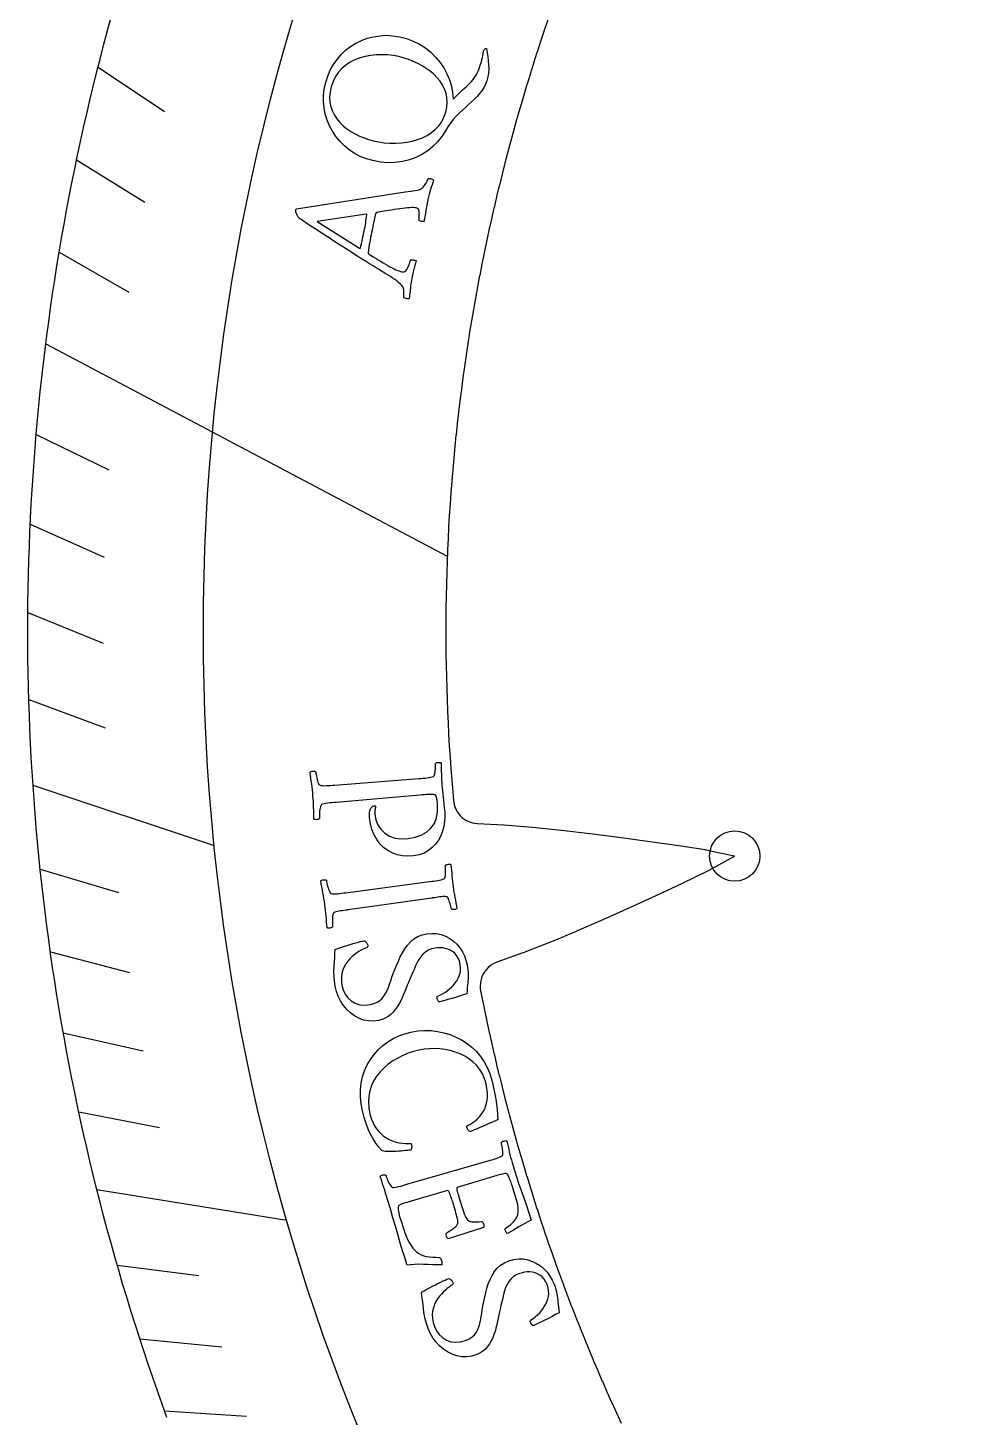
# Model space of a CAD drawing. Header units: millimetres. Extents: x -31.9 to 31.9, y -31.9 to 31.9.
# Drawn here: x -22.78 to -13.54, y 1.31 to 15.1 of the extents above; entities that cross this region are included whole.
import ezdxf

# ---------------------------------------------------------------- set-up
doc = ezdxf.new("R2010")
doc.units = ezdxf.units.MM
for name, color, linetype in [('CUT_INNER', 6, 'Continuous'), ('ENGRAVE', 7, 'Continuous'), ('ENGRAVE_FINE', 8, 'Continuous'), ('TEXT', 5, 'Continuous')]:
    doc.layers.add(name, color=color, linetype=linetype)

msp = doc.modelspace()

# ---------------------------------------------------------------- linework, layer by layer
at = {"layer": 'CUT_INNER'}
for points in [[(-21.4047, 1.3076), (-21.4522, 1.4391), (-21.4989, 1.5709), (-21.5448, 1.7029), (-21.5899, 1.8353), (-21.6342, 1.9679), (-21.6776, 2.1007), (-21.7202, 2.2339), (-21.7621, 2.3673), (-21.8031, 2.5009), (-21.8432, 2.6349), (-21.8826, 2.769), (-21.9211, 2.9034), (-21.9588, 3.038), (-21.9957, 3.1729), (-22.0318, 3.3079), (-22.067, 3.4432), (-22.1014, 3.5787), (-22.1349, 3.7145), (-22.1676, 3.8504), (-22.1995, 3.9865), (-22.2306, 4.1228), (-22.2608, 4.2593), (-22.2902, 4.396), (-22.3187, 4.5328), (-22.3464, 4.6699), (-22.3733, 4.8071), (-22.3993, 4.9444), (-22.4245, 5.082), (-22.4488, 5.2196), (-22.4723, 5.3574), (-22.4949, 5.4954), (-22.5167, 5.6335), (-22.5377, 5.7717), (-22.5577, 5.9101), (-22.577, 6.0485), (-22.5954, 6.1871), (-22.6129, 6.3258), (-22.6296, 6.4646), (-22.6455, 6.6035), (-22.6604, 6.7425), (-22.6746, 6.8816), (-22.6879, 7.0208), (-22.7003, 7.16), (-22.7119, 7.2994), (-22.7226, 7.4387), (-22.7324, 7.5782), (-22.7414, 7.7177), (-22.7496, 7.8573), (-22.7569, 7.9969), (-22.7633, 8.1365), (-22.7689, 8.2762), (-22.7736, 8.416), (-22.7775, 8.5557), (-22.7805, 8.6955), (-22.7826, 8.8353), (-22.7839, 8.9751), (-22.7844, 9.1149), (-22.7839, 9.2547), (-22.7827, 9.3945), (-22.7805, 9.5343), (-22.7775, 9.674), (-22.7737, 9.8138), (-22.769, 9.9535), (-22.7634, 10.0932), (-22.757, 10.2328), (-22.7497, 10.3725), (-22.7415, 10.512), (-22.7325, 10.6515), (-22.7227, 10.791), (-22.712, 10.9304), (-22.7004, 11.0697), (-22.688, 11.209), (-22.6747, 11.3481), (-22.6606, 11.4872), (-22.6456, 11.6262), (-22.6298, 11.7651), (-22.6131, 11.9039), (-22.5956, 12.0426), (-22.5772, 12.1812), (-22.558, 12.3197), (-22.5379, 12.458), (-22.5169, 12.5963), (-22.4952, 12.7344), (-22.4725, 12.8723), (-22.4491, 13.0101), (-22.4247, 13.1478), (-22.3996, 13.2853), (-22.3736, 13.4227), (-22.3467, 13.5599), (-22.319, 13.6969), (-22.2905, 13.8338), (-22.2611, 13.9705), (-22.2309, 14.107), (-22.1999, 14.2433), (-22.168, 14.3794), (-22.1353, 14.5153), (-22.1017, 14.651), (-22.0674, 14.7866), (-22.0321, 14.9218), (-21.9961, 15.0569), (-21.9592, 15.1918)], [(-17.6239, 15.1778), (-17.6603, 15.071), (-17.6607, 15.0696), (-17.6965, 14.9626), (-17.6969, 14.9611), (-17.732, 14.8539), (-17.7325, 14.8524), (-17.7669, 14.745), (-17.7673, 14.7435), (-17.8011, 14.6358), (-17.8015, 14.6344), (-17.8346, 14.5265), (-17.8351, 14.525), (-17.8675, 14.417), (-17.8679, 14.4155), (-17.8997, 14.3072), (-17.9001, 14.3058), (-17.9312, 14.1973), (-17.9316, 14.1958), (-17.962, 14.0872), (-17.9625, 14.0857), (-17.9922, 13.9769), (-17.9926, 13.9754), (-18.0217, 13.8664), (-18.0221, 13.8649), (-18.0505, 13.7557), (-18.0509, 13.7542), (-18.0786, 13.6449), (-18.079, 13.6434), (-18.1061, 13.5339), (-18.1065, 13.5324), (-18.1329, 13.4227), (-18.1332, 13.4212), (-18.159, 13.3113), (-18.1593, 13.3099), (-18.1844, 13.1998), (-18.1847, 13.1984), (-18.2091, 13.0882), (-18.2094, 13.0867), (-18.2331, 12.9764), (-18.2334, 12.9749), (-18.2564, 12.8644), (-18.2568, 12.8629), (-18.2791, 12.7524), (-18.2794, 12.7508), (-18.3011, 12.6401), (-18.3014, 12.6386), (-18.3224, 12.5278), (-18.3226, 12.5263), (-18.343, 12.4153), (-18.3432, 12.4138), (-18.3629, 12.3027), (-18.3631, 12.3012), (-18.3821, 12.1899), (-18.3823, 12.1884), (-18.4006, 12.0771), (-18.4008, 12.0756), (-18.4184, 11.9641), (-18.4186, 11.9626), (-18.4355, 11.8511), (-18.4358, 11.8495), (-18.452, 11.7379), (-18.4522, 11.7364), (-18.4677, 11.6246), (-18.4679, 11.6231), (-18.4828, 11.5113), (-18.483, 11.5097), (-18.4971, 11.3978), (-18.4973, 11.3963), (-18.5108, 11.2843), (-18.5109, 11.2827), (-18.5237, 11.1706), (-18.5239, 11.1691), (-18.536, 11.0569), (-18.5361, 11.0554), (-18.5476, 10.9432), (-18.5477, 10.9416), (-18.5584, 10.8293), (-18.5586, 10.8278), (-18.5686, 10.7154), (-18.5687, 10.7139), (-18.578, 10.6015), (-18.5782, 10.5999), (-18.5868, 10.4874), (-18.5869, 10.4859), (-18.5949, 10.3734), (-18.595, 10.3718), (-18.6022, 10.2593), (-18.6023, 10.2577), (-18.6089, 10.1451), (-18.609, 10.1436), (-18.6149, 10.0309), (-18.615, 10.0294), (-18.6201, 9.9167), (-18.6202, 9.9151), (-18.6247, 9.8024), (-18.6248, 9.8009), (-18.6286, 9.6881), (-18.6286, 9.6866), (-18.6317, 9.5738), (-18.6318, 9.5722), (-18.6342, 9.4594), (-18.6342, 9.4579), (-18.636, 9.3451), (-18.636, 9.3436), (-18.637, 9.2308), (-18.637, 9.2292), (-18.6374, 9.1164), (-18.6374, 9.1149), (-18.637, 9.002), (-18.637, 9.0005), (-18.636, 8.8877), (-18.636, 8.8862), (-18.6342, 8.7733), (-18.6342, 8.7718), (-18.6318, 8.659), (-18.6317, 8.6575), (-18.6286, 8.5447), (-18.6286, 8.5432), (-18.6248, 8.4304), (-18.6247, 8.4289), (-18.6202, 8.3161), (-18.6201, 8.3146), (-18.615, 8.2019), (-18.6149, 8.2004), (-18.609, 8.0877), (-18.6089, 8.0862), (-18.6023, 7.9735), (-18.6022, 7.972), (-18.595, 7.8594), (-18.5949, 7.8579), (-18.5869, 7.7453), (-18.5868, 7.7438), (-18.5782, 7.6313), (-18.578, 7.6298), (-18.5687, 7.5174), (-18.5686, 7.5158), (-18.5608, 7.4285), (-18.5576, 7.4049), (-18.5521, 7.3818), (-18.5444, 7.3592), (-18.5347, 7.3375), (-18.5229, 7.3168), (-18.5092, 7.2974), (-18.4937, 7.2793), (-18.4766, 7.2628), (-18.458, 7.2479), (-18.438, 7.235), (-18.4169, 7.2239), (-18.3949, 7.215), (-18.3721, 7.2081), (-18.3487, 7.2035), (-18.325, 7.2011), (-18.0617, 7.1871), (-18.0585, 7.1869), (-17.7777, 7.1648), (-17.7751, 7.1646), (-17.4928, 7.1365), (-17.4908, 7.1363), (-17.2072, 7.1036), (-17.2057, 7.1034), (-16.9217, 7.0671), (-16.6353, 7.0281), (-16.3485, 6.9868), (-16.3472, 6.9866), (-16.0647, 6.9427), (-16.057, 6.9412), (-15.777, 6.8795), (-15.7717, 6.8781), (-15.7764, 6.8751), (-16.0263, 6.7348), (-16.0333, 6.7311), (-16.2909, 6.6071), (-16.2921, 6.6065), (-16.5529, 6.4846), (-16.8153, 6.3642), (-17.0786, 6.2461), (-17.0799, 6.2455), (-17.3418, 6.1319), (-17.3436, 6.1311), (-17.6057, 6.0223), (-17.608, 6.0213), (-17.8704, 5.9187), (-17.8734, 5.9175), (-18.1311, 5.8242), (-18.1544, 5.8144), (-18.1766, 5.8023), (-18.1975, 5.788), (-18.2168, 5.7717), (-18.2343, 5.7535), (-18.25, 5.7336), (-18.2635, 5.7122), (-18.2748, 5.6896), (-18.2838, 5.666), (-18.2904, 5.6416), (-18.2944, 5.6166), (-18.2959, 5.5914), (-18.2949, 5.5661), (-18.2913, 5.5411), (-18.2794, 5.4804), (-18.2791, 5.4789), (-18.2568, 5.3683), (-18.2564, 5.3668), (-18.2334, 5.2564), (-18.2331, 5.2549), (-18.2094, 5.1446), (-18.2091, 5.1431), (-18.1847, 5.0329), (-18.1844, 5.0314), (-18.1593, 4.9214), (-18.159, 4.9199), (-18.1332, 4.8101), (-18.1329, 4.8086), (-18.1065, 4.6989), (-18.1061, 4.6974), (-18.079, 4.5879), (-18.0786, 4.5864), (-18.0509, 4.477), (-18.0505, 4.4755), (-18.0221, 4.3663), (-18.0217, 4.3649), (-17.9926, 4.2559), (-17.9922, 4.2544), (-17.9625, 4.1455), (-17.962, 4.1441), (-17.9316, 4.0354), (-17.9312, 4.0339), (-17.9001, 3.9255), (-17.8997, 3.924), (-17.8679, 3.8158), (-17.8675, 3.8143), (-17.8351, 3.7062), (-17.8346, 3.7048), (-17.8015, 3.5969), (-17.8011, 3.5954), (-17.7673, 3.4878), (-17.7669, 3.4863), (-17.7325, 3.3788), (-17.732, 3.3774), (-17.6969, 3.2702), (-17.6965, 3.2687), (-17.6607, 3.1617), (-17.6603, 3.1602), (-17.6239, 3.0534), (-17.6234, 3.052), (-17.5864, 2.9454), (-17.5858, 2.944), (-17.5482, 2.8376), (-17.5476, 2.8362), (-17.5093, 2.7301), (-17.5088, 2.7286), (-17.4698, 2.6227), (-17.4693, 2.6213), (-17.4296, 2.5157), (-17.4291, 2.5142), (-17.3888, 2.4088), (-17.3883, 2.4074), (-17.3473, 2.3023), (-17.3468, 2.3008), (-17.3052, 2.196), (-17.3046, 2.1945), (-17.2624, 2.0899), (-17.2618, 2.0885), (-17.219, 1.9841), (-17.2184, 1.9827), (-17.1749, 1.8786), (-17.1743, 1.8772), (-17.1302, 1.7734), (-17.1296, 1.7719), (-17.0848, 1.6684), (-17.0842, 1.667), (-17.0388, 1.5637), (-17.0382, 1.5623), (-16.9921, 1.4593), (-16.9915, 1.4579), (-16.9448, 1.3552), (-16.9442, 1.3538), (-16.8969, 1.2513)]]:
    msp.add_lwpolyline(points, dxfattribs=at)
at = {"layer": 'ENGRAVE'}
for points in [[(-22.6059, 11.9615), (-18.6227, 9.8538)], [(-22.7328, 7.583), (-20.9343, 6.9831)], [(-22.0995, 3.5713), (-20.2134, 3.2665)]]:
    msp.add_lwpolyline(points, dxfattribs=at)
for centre, radius in [((0, 9.1156), 21.0426), ((-15.7709, 6.8782), 0.25)]:
    msp.add_circle(centre, radius, dxfattribs=at)
at = {"layer": 'ENGRAVE_FINE'}
for points in [[(-22.0876, 14.7073), (-21.4273, 14.2676)], [(-22.3006, 13.7857), (-21.6239, 13.3673)], [(-22.473, 12.8698), (-21.7806, 12.4733)], [(-22.7011, 11.0622), (-21.9801, 10.7109)], [(-22.7598, 10.1736), (-22.0258, 9.8455)], [(-22.7837, 9.2967), (-22.0376, 8.9923)], [(-22.7741, 8.4328), (-22.0169, 8.1524)], [(-22.661, 6.748), (-21.8841, 6.5167)], [(-22.5604, 5.9288), (-21.7751, 5.7224)], [(-22.4323, 5.1259), (-21.6396, 4.9447)], [(-22.2782, 4.3399), (-21.4791, 4.1842)], [(-21.8975, 2.8205), (-21.0883, 2.7162)], [(-21.6734, 2.0877), (-20.8608, 2.0094)], [(-21.4286, 1.3733), (-20.6134, 1.321)]]:
    msp.add_lwpolyline(points, dxfattribs=at)
at = {"layer": 'TEXT'}
for points in [[(-19.829, 14.5559), (-19.8087, 14.6182), (-19.7832, 14.677), (-19.7523, 14.7323), (-19.7162, 14.784), (-19.6755, 14.8314), (-19.6308, 14.8739), (-19.5823, 14.9116), (-19.5298, 14.9443), (-19.4742, 14.9717), (-19.4162, 14.9932), (-19.3557, 15.009), (-19.2929, 15.0191), (-19.2284, 15.0226), (-19.1629, 15.0191), (-19.0963, 15.0086), (-19.0287, 14.991), (-18.9611, 14.9662), (-18.8982, 14.9353), (-18.84, 14.8981), (-18.7865, 14.8549), (-18.7381, 14.8068), (-18.6953, 14.7552), (-18.6581, 14.7001), (-18.6264, 14.6414), (-18.6007, 14.5804), (-18.5817, 14.5181), (-18.5692, 14.4545), (-18.5632, 14.3896), (-18.5386, 14.4161), (-18.5152, 14.4402), (-18.493, 14.4618), (-18.4719, 14.4809), (-18.452, 14.4986), (-18.433, 14.5158), (-18.4151, 14.5326), (-18.3981, 14.5488), (-18.3821, 14.5655), (-18.3669, 14.5836), (-18.3526, 14.603), (-18.3391, 14.6237), (-18.3264, 14.6468), (-18.3143, 14.6731), (-18.3028, 14.7027), (-18.2919, 14.7356), (-18.2844, 14.7607), (-18.2784, 14.7834), (-18.2737, 14.8037), (-18.2703, 14.8215), (-18.268, 14.8367), (-18.2661, 14.8489), (-18.2648, 14.8581), (-18.2641, 14.8644), (-18.2624, 14.869), (-18.2602, 14.8734), (-18.2575, 14.8779), (-18.2543, 14.8823), (-18.2509, 14.8863), (-18.2475, 14.8894), (-18.2441, 14.8916), (-18.2407, 14.893), (-18.2394, 14.8934), (-18.238, 14.8936), (-18.2363, 14.8935), (-18.2345, 14.893), (-18.2271, 14.851), (-18.221, 14.8099), (-18.2163, 14.7696), (-18.2128, 14.7301), (-18.2119, 14.6909), (-18.2147, 14.6513), (-18.2213, 14.6112), (-18.2316, 14.5707), (-18.2439, 14.5363), (-18.2597, 14.5038), (-18.2789, 14.4731), (-18.3015, 14.4443), (-18.3267, 14.4165), (-18.3534, 14.3889), (-18.3816, 14.3616), (-18.4113, 14.3346), (-18.4418, 14.3072), (-18.4724, 14.2788), (-18.503, 14.2496), (-18.5338, 14.2193), (-18.5636, 14.1873), (-18.5915, 14.1526), (-18.6175, 14.1152), (-18.6416, 14.075), (-18.6772, 14.0187), (-18.7182, 13.9671), (-18.7647, 13.9203), (-18.8169, 13.8781), (-18.8737, 13.8415), (-18.9343, 13.8113), (-18.9987, 13.7876), (-19.0671, 13.7704), (-19.1382, 13.7604), (-19.2109, 13.7585), (-19.2853, 13.7647), (-19.3614, 13.7791), (-19.4252, 13.7976), (-19.4853, 13.8217), (-19.5418, 13.8514), (-19.5946, 13.8868), (-19.6433, 13.9269), (-19.6874, 13.9708), (-19.7268, 14.0186), (-19.7616, 14.0702), (-19.7911, 14.125), (-19.8149, 14.1821), (-19.8329, 14.2416), (-19.845, 14.3034), (-19.851, 14.3665), (-19.8503, 14.4296), (-19.843, 14.4928), (-19.829, 14.5559)], [(-19.7743, 14.5113), (-19.7856, 14.4584), (-19.7899, 14.4079), (-19.7872, 14.3598), (-19.7776, 14.3142), (-19.7622, 14.2711), (-19.7421, 14.2307), (-19.7174, 14.193), (-19.688, 14.158), (-19.6548, 14.1257), (-19.6186, 14.0961), (-19.5794, 14.0692), (-19.5373, 14.045), (-19.4934, 14.0235), (-19.4487, 14.0049), (-19.4033, 13.989), (-19.3573, 13.976), (-19.3029, 13.9643), (-19.2476, 13.9564), (-19.1916, 13.9521), (-19.1348, 13.9515), (-19.0783, 13.9547), (-19.0233, 13.9618), (-18.9699, 13.9729), (-18.9179, 13.9878), (-18.8684, 14.0068), (-18.8225, 14.0299), (-18.78, 14.0571), (-18.7411, 14.0885), (-18.7068, 14.1244), (-18.6781, 14.1651), (-18.6552, 14.2106), (-18.6378, 14.2609), (-18.627, 14.3108), (-18.623, 14.3586), (-18.6256, 14.4043), (-18.6349, 14.448), (-18.6499, 14.4897), (-18.6697, 14.5293), (-18.6942, 14.5669), (-18.7234, 14.6024), (-18.7564, 14.6357), (-18.7924, 14.6665), (-18.8311, 14.6948), (-18.8728, 14.7207), (-18.9163, 14.7439), (-18.9605, 14.7644), (-19.0053, 14.7822), (-19.0508, 14.7972), (-19.1046, 14.8113), (-19.1592, 14.8215), (-19.2148, 14.828), (-19.2712, 14.8306), (-19.3274, 14.8291), (-19.3823, 14.8233), (-19.436, 14.813), (-19.4884, 14.7982), (-19.5384, 14.779), (-19.585, 14.7552), (-19.6281, 14.7268), (-19.6678, 14.6939), (-19.7029, 14.6561), (-19.7324, 14.613), (-19.7562, 14.5648), (-19.7743, 14.5113)], [(-19.2324, 12.6569), (-19.2351, 12.6586), (-19.2433, 12.6636), (-19.257, 12.672), (-19.2761, 12.6838), (-19.2999, 12.6984), (-19.3276, 12.7154), (-19.3592, 12.7348), (-19.3947, 12.7566), (-19.4331, 12.7804), (-19.4736, 12.8057), (-19.5162, 12.8327), (-19.5607, 12.8613), (-19.6066, 12.8909), (-19.6532, 12.9208), (-19.7004, 12.9511), (-19.7483, 12.9817), (-19.796, 13.0123), (-19.8426, 13.0424), (-19.8882, 13.0721), (-19.9328, 13.1012), (-19.9754, 13.1293), (-20.0155, 13.1558), (-20.0528, 13.1806), (-20.0874, 13.2038), (-20.0943, 13.2106), (-20.1011, 13.2199), (-20.1079, 13.2316), (-20.1147, 13.2458), (-20.1205, 13.2602), (-20.1242, 13.2725), (-20.1258, 13.2827), (-20.1254, 13.2908), (-20.125, 13.2926), (-20.1245, 13.294), (-20.124, 13.295), (-20.1234, 13.2956), (-20.1227, 13.2962), (-20.1218, 13.2971), (-20.1208, 13.2984), (-20.1195, 13.3), (-19.0388, 13.4698), (-18.9855, 13.4771), (-18.9456, 13.4826), (-18.9192, 13.4866), (-18.9061, 13.4889), (-18.8946, 13.4923), (-18.8834, 13.4982), (-18.8723, 13.5065), (-18.8614, 13.5171), (-18.8512, 13.529), (-18.842, 13.5412), (-18.8339, 13.5536), (-18.8268, 13.5663), (-18.821, 13.5779), (-18.8166, 13.5873), (-18.8135, 13.5944), (-18.8119, 13.5993), (-18.8058, 13.6012), (-18.7986, 13.6015), (-18.7904, 13.6004), (-18.7812, 13.5979), (-18.7724, 13.5948), (-18.7657, 13.5922), (-18.761, 13.5901), (-18.7583, 13.5885), (-18.7664, 13.5626), (-18.774, 13.538), (-18.7812, 13.5148), (-18.7878, 13.493), (-18.7943, 13.4708), (-18.8009, 13.4463), (-18.8076, 13.4197), (-18.8143, 13.3909), (-18.821, 13.3604), (-18.8267, 13.3325), (-18.8315, 13.3072), (-18.8352, 13.2845), (-18.8386, 13.2618), (-18.8425, 13.2363), (-18.8469, 13.2082), (-18.8516, 13.1772), (-18.8568, 13.175), (-18.8633, 13.1741), (-18.8709, 13.1746), (-18.8798, 13.1764), (-18.8884, 13.1792), (-18.8954, 13.1825), (-18.9009, 13.1863), (-18.9047, 13.1906), (-18.903, 13.2004), (-18.9017, 13.2126), (-18.9007, 13.2274), (-18.8999, 13.2447), (-18.9, 13.2619), (-18.9012, 13.2765), (-18.9037, 13.2884), (-18.9073, 13.2975), (-18.9111, 13.3018), (-18.9166, 13.3055), (-18.9236, 13.3085), (-18.9324, 13.311), (-18.9426, 13.3124), (-18.9562, 13.313), (-18.973, 13.3128), (-18.9932, 13.3116), (-19.0159, 13.3097), (-19.04, 13.3073), (-19.0656, 13.3043), (-19.0926, 13.3007), (-19.1203, 13.2968), (-19.1476, 13.2928), (-19.1746, 13.2887), (-19.2011, 13.2845), (-19.2264, 13.2804), (-19.2493, 13.2767), (-19.2699, 13.2733), (-19.2882, 13.2703), (-19.3031, 13.2678), (-19.3138, 13.266), (-19.3202, 13.265), (-19.3224, 13.2646), (-19.3226, 13.2644), (-19.3235, 13.2639), (-19.325, 13.2629), (-19.327, 13.2616), (-19.3291, 13.26), (-19.3307, 13.2584), (-19.3318, 13.2566), (-19.3325, 13.2547), (-19.3366, 13.2396), (-19.3408, 13.2228), (-19.3451, 13.2043), (-19.3495, 13.184), (-19.3538, 13.1632), (-19.358, 13.1431), (-19.362, 13.1238), (-19.3659, 13.1051), (-19.3669, 13.1003), (-19.3679, 13.0955), (-19.3689, 13.0907), (-19.3698, 13.0859), (-19.3708, 13.0812), (-19.3717, 13.0767), (-19.3726, 13.0725), (-19.3734, 13.0685), (-19.379, 13.0407), (-19.384, 13.015), (-19.3884, 12.9915), (-19.3922, 12.9701), (-19.3959, 12.9483), (-19.3997, 12.9235), (-19.4037, 12.8957), (-19.4078, 12.865), (-19.4079, 12.8639), (-19.4076, 12.8625), (-19.407, 12.8607), (-19.4061, 12.8587), (-19.4051, 12.8567), (-19.4045, 12.8554), (-19.4041, 12.8545), (-19.4039, 12.8543), (-19.4017, 12.8529), (-19.395, 12.8488), (-19.3839, 12.842), (-19.3684, 12.8324), (-19.3497, 12.821), (-19.3294, 12.8085), (-19.3075, 12.795), (-19.2838, 12.7805), (-19.2597, 12.7658), (-19.2363, 12.7519), (-19.2136, 12.7387), (-19.1917, 12.7264), (-19.1701, 12.7143), (-19.1501, 12.704), (-19.1318, 12.6957), (-19.1151, 12.6894), (-19.1, 12.6844), (-19.0865, 12.6803), (-19.0745, 12.6772), (-19.0642, 12.6749), (-19.0538, 12.6749), (-19.0438, 12.6787), (-19.0343, 12.6864), (-19.0251, 12.698), (-19.0166, 12.7117), (-19.0091, 12.7258), (-19.0027, 12.7404), (-18.9973, 12.7553), (-18.9929, 12.7691), (-18.9895, 12.78), (-18.9872, 12.7881), (-18.986, 12.7933), (-18.9827, 12.7945), (-18.9774, 12.7951), (-18.9702, 12.795), (-18.9609, 12.7943), (-18.9514, 12.7931), (-18.9433, 12.7914), (-18.9367, 12.7893), (-18.9315, 12.7867), (-18.9358, 12.7696), (-18.9399, 12.7539), (-18.9436, 12.7394), (-18.9471, 12.7262), (-18.9505, 12.7137), (-18.9539, 12.7012), (-18.9572, 12.6886), (-18.9606, 12.6761), (-18.964, 12.6625), (-18.9675, 12.6469), (-18.9712, 12.6292), (-18.975, 12.6095), (-18.9785, 12.5896), (-18.9815, 12.5712), (-18.9839, 12.5545), (-18.9858, 12.5394), (-18.9874, 12.525), (-18.9889, 12.5107), (-18.9905, 12.4964), (-18.992, 12.4821), (-18.9938, 12.4668), (-18.9958, 12.4496), (-18.9981, 12.4306), (-19.0008, 12.4096), (-19.004, 12.4085), (-19.0092, 12.4082), (-19.0164, 12.4087), (-19.0255, 12.41), (-19.0349, 12.4119), (-19.0429, 12.414), (-19.0495, 12.4164), (-19.0547, 12.419), (-19.0535, 12.4291), (-19.0528, 12.4423), (-19.0528, 12.4587), (-19.0532, 12.4783), (-19.0549, 12.4978), (-19.0585, 12.5141), (-19.064, 12.5273), (-19.0715, 12.5372), (-19.0878, 12.5543), (-19.1054, 12.5705), (-19.1243, 12.5859), (-19.1444, 12.6004), (-19.1655, 12.6145), (-19.1872, 12.6286), (-19.2095, 12.6428), (-19.2324, 12.6569)], [(-19.9139, 13.1747), (-19.4927, 12.9096), (-19.4925, 12.9096), (-19.4917, 12.9096), (-19.4905, 12.9097), (-19.4887, 12.9098), (-19.4869, 12.91), (-19.4856, 12.9104), (-19.4847, 12.9111), (-19.4843, 12.9119), (-19.4796, 12.9311), (-19.4747, 12.952), (-19.4695, 12.9748), (-19.4641, 12.9994), (-19.4588, 13.0237), (-19.4541, 13.0455), (-19.45, 13.0647), (-19.4465, 13.0814), (-19.4422, 13.1031), (-19.4383, 13.1238), (-19.4349, 13.1434), (-19.4319, 13.162), (-19.429, 13.1805), (-19.426, 13.1998), (-19.4227, 13.22), (-19.4193, 13.241), (-19.4192, 13.2428), (-19.4198, 13.2444), (-19.4211, 13.2457), (-19.423, 13.2469), (-19.425, 13.2477), (-19.4265, 13.2483), (-19.4273, 13.2487), (-19.4276, 13.2488)], [(-18.9563, 6.8816), (-19.0137, 6.8781), (-19.0682, 6.8817), (-19.1199, 6.8923), (-19.1687, 6.9101), (-19.2139, 6.9344), (-19.2547, 6.9647), (-19.291, 7.0009), (-19.3228, 7.0431), (-19.3495, 7.0907), (-19.3703, 7.1428), (-19.3853, 7.1994), (-19.3943, 7.2605), (-19.3949, 7.2691), (-19.3951, 7.279), (-19.3948, 7.2901), (-19.3942, 7.3025), (-19.3931, 7.315), (-19.3914, 7.3262), (-19.3891, 7.3363), (-19.3861, 7.3452), (-19.3839, 7.3479), (-19.3809, 7.3516), (-19.3771, 7.3565), (-19.3725, 7.3624), (-19.3671, 7.3681), (-19.3606, 7.3724), (-19.3531, 7.3753), (-19.3446, 7.3768), (-19.3395, 7.3767), (-19.3359, 7.3751), (-19.334, 7.3722), (-19.3338, 7.3679), (-19.3351, 7.3597), (-19.3365, 7.3512), (-19.3381, 7.3425), (-19.3397, 7.3335), (-19.341, 7.3242), (-19.3417, 7.3144), (-19.3417, 7.3042), (-19.341, 7.2935), (-19.3307, 7.2381), (-19.3109, 7.1884), (-19.2816, 7.1445), (-19.2428, 7.1064), (-19.1956, 7.0766), (-19.141, 7.0577), (-19.0791, 7.0496), (-19.01, 7.0522), (-18.9413, 7.0645), (-18.8809, 7.0857), (-18.8287, 7.1156), (-18.7847, 7.1542), (-18.7508, 7.2014), (-18.7287, 7.2571), (-18.7183, 7.3215), (-18.7196, 7.3945), (-18.7206, 7.4042), (-18.7221, 7.4162), (-18.724, 7.4304), (-18.7264, 7.4469), (-18.7295, 7.4626), (-18.7338, 7.4744), (-18.7393, 7.4824), (-18.746, 7.4866), (-18.7568, 7.4891), (-18.7707, 7.4905), (-18.7877, 7.4908), (-18.8077, 7.4899), (-18.8293, 7.4885), (-18.851, 7.4869), (-18.8728, 7.4852), (-18.8947, 7.4834), (-19.7264, 7.4115), (-19.748, 7.4096), (-19.7689, 7.4076), (-19.789, 7.4056), (-19.8083, 7.4035), (-19.8263, 7.4009), (-19.8425, 7.3977), (-19.8569, 7.3937), (-19.8695, 7.389), (-19.874, 7.385), (-19.8781, 7.378), (-19.8816, 7.368), (-19.8846, 7.3549), (-19.887, 7.3402), (-19.8887, 7.3251), (-19.8898, 7.3097), (-19.8902, 7.294), (-19.8902, 7.2794), (-19.89, 7.2672), (-19.8896, 7.2574), (-19.8892, 7.2501), (-19.8936, 7.2469), (-19.8997, 7.2442), (-19.9073, 7.242), (-19.9165, 7.2403), (-19.9257, 7.2395), (-19.9336, 7.24), (-19.94, 7.2418), (-19.9451, 7.2448), (-19.946, 7.2752), (-19.9469, 7.305), (-19.9478, 7.3341), (-19.9487, 7.3626), (-19.9499, 7.3909), (-19.9514, 7.4196), (-19.9533, 7.4486), (-19.9555, 7.4779), (-19.958, 7.5065), (-19.9609, 7.5352), (-19.9641, 7.564), (-19.9676, 7.5928), (-19.9714, 7.622), (-19.9753, 7.6515), (-19.9793, 7.6814), (-19.9834, 7.7116), (-19.9789, 7.7155), (-19.9728, 7.7183), (-19.9651, 7.72), (-19.9559, 7.7207), (-19.9465, 7.7206), (-19.9387, 7.7196), (-19.9323, 7.718), (-19.9273, 7.7156), (-19.9266, 7.7083), (-19.9254, 7.6986), (-19.9236, 7.6865), (-19.9212, 7.6721), (-19.9183, 7.6566), (-19.9147, 7.6414), (-19.9105, 7.6265), (-19.9057, 7.6119), (-19.9006, 7.5992), (-19.8955, 7.5899), (-19.8904, 7.5841), (-19.8853, 7.5818), (-19.8721, 7.5791), (-19.8573, 7.5776), (-19.8408, 7.577), (-19.8226, 7.5774), (-19.8031, 7.5785), (-19.783, 7.5798), (-19.7621, 7.5812), (-19.7404, 7.5828), (-18.9062, 7.6476), (-18.8845, 7.6493), (-18.8635, 7.6511), (-18.843, 7.653), (-18.8233, 7.655), (-18.8048, 7.6573), (-18.7882, 7.6604), (-18.7736, 7.6641), (-18.7609, 7.6685), (-18.7555, 7.6715), (-18.751, 7.6777), (-18.7476, 7.687), (-18.7452, 7.6995), (-18.7434, 7.7138), (-18.742, 7.7282), (-18.741, 7.7428), (-18.7404, 7.7576), (-18.7401, 7.7714), (-18.74, 7.7829), (-18.74, 7.7921), (-18.7403, 7.799), (-18.7358, 7.8019), (-18.7296, 7.8043), (-18.722, 7.8062), (-18.7128, 7.8076), (-18.7035, 7.8082), (-18.6957, 7.8076), (-18.6893, 7.8059), (-18.6843, 7.8029), (-18.6833, 7.7744), (-18.6825, 7.7462), (-18.6817, 7.7184), (-18.6811, 7.691), (-18.6803, 7.6637), (-18.6792, 7.6367), (-18.6776, 7.6097), (-18.6756, 7.583), (-18.6731, 7.5548), (-18.6703, 7.5256), (-18.6671, 7.4953), (-18.6634, 7.464), (-18.6596, 7.431), (-18.6558, 7.3958), (-18.6519, 7.3583), (-18.648, 7.3185), (-18.6457, 7.2693), (-18.6486, 7.2206), (-18.6566, 7.1724), (-18.6696, 7.1248), (-18.6877, 7.079), (-18.7108, 7.0368), (-18.7388, 6.9979), (-18.7718, 6.9625), (-18.81, 6.9322), (-18.8534, 6.9086), (-18.9022, 6.8917), (-18.9563, 6.8816)], [(-18.5651, 6.5732), (-18.5611, 6.5459), (-18.5568, 6.5191), (-18.5522, 6.4926), (-18.5471, 6.4666), (-18.5419, 6.4405), (-18.5367, 6.4137), (-18.5315, 6.3864), (-18.5263, 6.3585), (-18.5305, 6.3545), (-18.5364, 6.3514), (-18.5439, 6.3492), (-18.5531, 6.3477), (-18.5624, 6.3471), (-18.5703, 6.3473), (-18.5768, 6.3484), (-18.5819, 6.3502), (-18.5831, 6.3571), (-18.585, 6.3662), (-18.5877, 6.3777), (-18.591, 6.3915), (-18.5949, 6.4062), (-18.599, 6.4204), (-18.6035, 6.4341), (-18.6082, 6.4472), (-18.6133, 6.4586), (-18.6187, 6.467), (-18.6244, 6.4725), (-18.6304, 6.4751), (-18.6415, 6.4761), (-18.6539, 6.4764), (-18.6678, 6.4758), (-18.683, 6.4744), (-18.6994, 6.4725), (-18.7164, 6.4704), (-18.7342, 6.4681), (-18.7527, 6.4656), (-18.7557, 6.4651), (-18.7587, 6.4647), (-18.7616, 6.4643), (-18.7646, 6.4639), (-18.7676, 6.4634), (-18.7706, 6.463), (-18.7736, 6.4626), (-18.7766, 6.4622), (-19.6051, 6.3451), (-19.6081, 6.3447), (-19.611, 6.3443), (-19.614, 6.3438), (-19.617, 6.3434), (-19.62, 6.343), (-19.623, 6.3426), (-19.6259, 6.3422), (-19.6289, 6.3417), (-19.6474, 6.3391), (-19.6649, 6.3364), (-19.6816, 6.3337), (-19.6973, 6.331), (-19.7119, 6.3281), (-19.7251, 6.3248), (-19.7368, 6.321), (-19.747, 6.3168), (-19.7513, 6.3126), (-19.755, 6.3054), (-19.758, 6.2952), (-19.7603, 6.282), (-19.7619, 6.2671), (-19.7628, 6.2518), (-19.7629, 6.236), (-19.7624, 6.2199), (-19.7615, 6.2048), (-19.7606, 6.1923), (-19.7597, 6.1824), (-19.7588, 6.1751), (-19.7631, 6.1717), (-19.769, 6.1686), (-19.7765, 6.166), (-19.7856, 6.1639), (-19.7948, 6.1626), (-19.8026, 6.1626), (-19.8092, 6.164), (-19.8144, 6.1668), (-19.8169, 6.1971), (-19.8194, 6.2268), (-19.8219, 6.2558), (-19.8244, 6.2842), (-19.8271, 6.3124), (-19.8302, 6.3409), (-19.8336, 6.3698), (-19.8375, 6.399), (-19.8415, 6.4274), (-19.846, 6.4561), (-19.8507, 6.485), (-19.8559, 6.5141), (-19.8613, 6.5434), (-19.8668, 6.573), (-19.8725, 6.6028), (-19.8782, 6.6329), (-19.8739, 6.6369), (-19.868, 6.6401), (-19.8604, 6.6422), (-19.8512, 6.6434), (-19.8419, 6.6438), (-19.834, 6.6433), (-19.8275, 6.642), (-19.8224, 6.6398), (-19.8213, 6.6325), (-19.8195, 6.6227), (-19.817, 6.6104), (-19.8138, 6.5957), (-19.81, 6.5799), (-19.8056, 6.5646), (-19.8006, 6.5498), (-19.795, 6.5354), (-19.7892, 6.523), (-19.7836, 6.5141), (-19.7781, 6.5085), (-19.7729, 6.5065), (-19.7597, 6.5046), (-19.7448, 6.5038), (-19.7282, 6.5041), (-19.7101, 6.5055), (-19.6907, 6.5077), (-19.6707, 6.51), (-19.6499, 6.5126), (-19.6284, 6.5153), (-18.7989, 6.6252), (-18.7773, 6.6282), (-18.7564, 6.6311), (-18.7361, 6.6341), (-18.7164, 6.6371), (-18.6981, 6.6405), (-18.6817, 6.6444), (-18.6673, 6.6489), (-18.6549, 6.654), (-18.6497, 6.6573), (-18.6456, 6.6637), (-18.6426, 6.6732), (-18.6409, 6.6859), (-18.6399, 6.7002), (-18.6393, 6.7148), (-18.6392, 6.7298), (-18.6394, 6.7451), (-18.6399, 6.7593), (-18.6404, 6.771), (-18.641, 6.7804), (-18.6417, 6.7873), (-18.6373, 6.7905), (-18.6313, 6.7932), (-18.6238, 6.7955), (-18.6146, 6.7974), (-18.6054, 6.7985), (-18.5976, 6.7984), (-18.5911, 6.7969), (-18.5859, 6.7943), (-18.5834, 6.7658), (-18.581, 6.7375), (-18.5788, 6.7095), (-18.5766, 6.6817), (-18.5743, 6.6541), (-18.5716, 6.6269), (-18.5685, 6.5999), (-18.5651, 6.5732)], [(-18.4263, 5.7995), (-18.4217, 5.7715), (-18.4183, 5.7458), (-18.4163, 5.7224), (-18.4155, 5.7014), (-18.4157, 5.6813), (-18.4164, 5.6608), (-18.4176, 5.64), (-18.4194, 5.6189), (-18.4215, 5.5962), (-18.4236, 5.571), (-18.4256, 5.5433), (-18.4276, 5.5129), (-18.4643, 5.5002), (-18.5017, 5.4879), (-18.5398, 5.4761), (-18.5787, 5.4647), (-18.6154, 5.4543), (-18.6473, 5.4455), (-18.6742, 5.4383), (-18.6961, 5.4327), (-18.7008, 5.4319), (-18.7052, 5.4334), (-18.7095, 5.4371), (-18.7135, 5.4431), (-18.7171, 5.45), (-18.7199, 5.4563), (-18.722, 5.4619), (-18.7233, 5.467), (-18.724, 5.4734), (-18.7236, 5.4793), (-18.7221, 5.4847), (-18.7195, 5.4896), (-18.7016, 5.496), (-18.6826, 5.5046), (-18.6624, 5.5155), (-18.6412, 5.5284), (-18.6198, 5.5433), (-18.5992, 5.5599), (-18.5794, 5.5781), (-18.5605, 5.598), (-18.543, 5.6193), (-18.5277, 5.6419), (-18.5145, 5.6658), (-18.5034, 5.6909), (-18.4953, 5.7171), (-18.491, 5.7442), (-18.4905, 5.7721), (-18.4938, 5.801), (-18.5023, 5.8364), (-18.5142, 5.867), (-18.5296, 5.893), (-18.5484, 5.9142), (-18.5697, 5.9314), (-18.5924, 5.9452), (-18.6166, 5.9556), (-18.6422, 5.9627), (-18.6682, 5.9668), (-18.6936, 5.9687), (-18.7183, 5.9682), (-18.7423, 5.9654), (-18.7789, 5.9567), (-18.8114, 5.9437), (-18.8399, 5.9262), (-18.8643, 5.9043), (-18.8857, 5.8789), (-18.9051, 5.8511), (-18.9225, 5.8209), (-18.9379, 5.7882), (-18.9524, 5.7542), (-18.967, 5.7199), (-18.9819, 5.6854), (-18.9969, 5.6507), (-19.0077, 5.6241), (-19.0189, 5.596), (-19.0307, 5.5666), (-19.0429, 5.5357), (-19.0559, 5.5043), (-19.0699, 5.4732), (-19.0849, 5.4423), (-19.1009, 5.4116), (-19.1185, 5.3822), (-19.1381, 5.3547), (-19.1598, 5.3294), (-19.1835, 5.3061), (-19.2095, 5.2858), (-19.2383, 5.2692), (-19.2697, 5.2564), (-19.3037, 5.2474), (-19.3551, 5.2409), (-19.4048, 5.2424), (-19.4529, 5.2518), (-19.4994, 5.2693), (-19.5432, 5.2934), (-19.5834, 5.3227), (-19.62, 5.3573), (-19.6529, 5.3972), (-19.6812, 5.4409), (-19.7041, 5.4872), (-19.7216, 5.5359), (-19.7337, 5.5871), (-19.741, 5.6362), (-19.7454, 5.685), (-19.7467, 5.7334), (-19.7451, 5.7813), (-19.7422, 5.8277), (-19.7397, 5.8715), (-19.7378, 5.9128), (-19.7365, 5.9514), (-19.7082, 5.962), (-19.6788, 5.9723), (-19.6484, 5.9823), (-19.617, 5.9922), (-19.5859, 6.0015), (-19.5568, 6.0099), (-19.5296, 6.0176), (-19.5043, 6.0244), (-19.4822, 6.0301), (-19.4647, 6.0345), (-19.4519, 6.0375), (-19.4436, 6.0391), (-19.438, 6.0347), (-19.4327, 6.0299), (-19.4278, 6.0246), (-19.4231, 6.019), (-19.4191, 6.0129), (-19.4158, 6.0067), (-19.4134, 6.0001), (-19.4119, 5.9933), (-19.4117, 5.9851), (-19.4141, 5.9782), (-19.4189, 5.9727), (-19.4262, 5.9686), (-19.4408, 5.9624), (-19.4577, 5.9541), (-19.4769, 5.9438), (-19.4984, 5.9314), (-19.5211, 5.9168), (-19.5438, 5.8999), (-19.5665, 5.8806), (-19.5892, 5.859), (-19.6106, 5.835), (-19.6293, 5.8086), (-19.6455, 5.7797), (-19.6591, 5.7483), (-19.6688, 5.7143), (-19.6735, 5.6773), (-19.6732, 5.6375), (-19.6678, 5.5947), (-19.6557, 5.5497), (-19.6362, 5.5092), (-19.6095, 5.4733), (-19.5755, 5.4418), (-19.5355, 5.4177), (-19.4909, 5.4036), (-19.4417, 5.3995), (-19.3878, 5.4053), (-19.3501, 5.4149), (-19.3176, 5.4282), (-19.2905, 5.4451), (-19.2686, 5.4658), (-19.2504, 5.4895), (-19.2341, 5.5156), (-19.2198, 5.544), (-19.2073, 5.5748), (-19.1957, 5.6074), (-19.1838, 5.6412), (-19.1715, 5.676), (-19.1588, 5.7121), (-19.1429, 5.7525), (-19.126, 5.7936), (-19.108, 5.8355), (-19.0888, 5.8781), (-19.0677, 5.9197), (-19.0436, 5.9585), (-19.0165, 5.9946), (-18.9866, 6.0279), (-18.953, 6.0568), (-18.9152, 6.0796), (-18.873, 6.0964), (-18.8266, 6.1072), (-18.7762, 6.1118), (-18.7281, 6.1094), (-18.6823, 6.0999), (-18.6388, 6.0835), (-18.5983, 6.0613), (-18.5614, 6.0345), (-18.5281, 6.0033), (-18.4985, 5.9675), (-18.4731, 5.9285), (-18.4526, 5.8875), (-18.437, 5.8445), (-18.4263, 5.7995)], [(-18.1813, 4.6558), (-18.1707, 4.6106), (-18.1607, 4.5642), (-18.1512, 4.5165), (-18.1424, 4.4675), (-18.1347, 4.4175), (-18.1287, 4.3666), (-18.1244, 4.3148), (-18.1218, 4.2622), (-18.1241, 4.2611), (-18.1313, 4.2579), (-18.1431, 4.2526), (-18.1598, 4.2451), (-18.1796, 4.2362), (-18.2011, 4.2268), (-18.2242, 4.2167), (-18.249, 4.2061), (-18.2741, 4.1955), (-18.298, 4.1852), (-18.3206, 4.1754), (-18.3421, 4.166), (-18.3609, 4.1579), (-18.3754, 4.1518), (-18.3857, 4.1477), (-18.3917, 4.1456), (-18.3956, 4.1445), (-18.4, 4.1454), (-18.4048, 4.1481), (-18.4102, 4.1527), (-18.4154, 4.1585), (-18.4197, 4.1648), (-18.4231, 4.1715), (-18.4256, 4.1788), (-18.4269, 4.1853), (-18.4274, 4.1914), (-18.427, 4.1973), (-18.4258, 4.2029), (-18.4144, 4.2087), (-18.4003, 4.2165), (-18.3838, 4.2264), (-18.3646, 4.2383), (-18.3443, 4.2527), (-18.3242, 4.2701), (-18.3044, 4.2903), (-18.2848, 4.3134), (-18.2668, 4.3398), (-18.2516, 4.3697), (-18.2392, 4.4032), (-18.2296, 4.4402), (-18.2242, 4.4812), (-18.2244, 4.5267), (-18.2302, 4.5767), (-18.2414, 4.6312), (-18.2564, 4.6796), (-18.2767, 4.7243), (-18.3023, 4.7653), (-18.3332, 4.8027), (-18.3685, 4.8363), (-18.4073, 4.8663), (-18.4494, 4.8924), (-18.495, 4.9148), (-18.5431, 4.9334), (-18.5925, 4.948), (-18.6434, 4.9587), (-18.6956, 4.9655), (-18.7482, 4.9683), (-18.8001, 4.9672), (-18.8512, 4.9622), (-18.9015, 4.9532), (-18.9567, 4.9391), (-19.0106, 4.9213), (-19.0631, 4.8998), (-19.1143, 4.8746), (-19.1631, 4.8458), (-19.2084, 4.8136), (-19.2502, 4.7779), (-19.2884, 4.7387), (-19.3222, 4.6963), (-19.3507, 4.6508), (-19.3736, 4.6023), (-19.3912, 4.5507), (-19.4022, 4.4962), (-19.4056, 4.4392), (-19.4014, 4.3795), (-19.3896, 4.3174), (-19.3772, 4.275), (-19.3622, 4.2368), (-19.3446, 4.2028), (-19.3243, 4.1731), (-19.3024, 4.147), (-19.28, 4.1238), (-19.257, 4.1036), (-19.2335, 4.0863), (-19.2006, 4.0667), (-19.1672, 4.0513), (-19.1334, 4.0404), (-19.0992, 4.0338), (-19.0661, 4.0301), (-19.0354, 4.0279), (-19.0071, 4.0272), (-18.9813, 4.0278), (-18.9765, 4.0118), (-18.9748, 3.9958), (-18.9762, 3.9797), (-18.9806, 3.9636), (-18.9892, 3.9617), (-19.0014, 3.9597), (-19.0172, 3.9577), (-19.0367, 3.9557), (-19.0584, 3.9536), (-19.0811, 3.9517), (-19.1047, 3.95), (-19.1293, 3.9484), (-19.1537, 3.9471), (-19.1769, 3.9465), (-19.1988, 3.9466), (-19.2194, 3.9472), (-19.2377, 3.9485), (-19.2525, 3.9504), (-19.2638, 3.953), (-19.2717, 3.9563), (-19.3026, 3.9917), (-19.3314, 4.0307), (-19.3582, 4.0731), (-19.3829, 4.1191), (-19.4058, 4.1693), (-19.4269, 4.2244), (-19.4462, 4.2846), (-19.4636, 4.3497), (-19.4776, 4.4205), (-19.4843, 4.4899), (-19.4838, 4.5577), (-19.4762, 4.6239), (-19.4622, 4.6878), (-19.4423, 4.7484), (-19.4167, 4.8059), (-19.3854, 4.8601), (-19.3491, 4.9105), (-19.3083, 4.9565), (-19.2633, 4.9981), (-19.2139, 5.0353), (-19.1608, 5.0676), (-19.1046, 5.0944), (-19.0453, 5.1159), (-18.983, 5.1319), (-18.9157, 5.143), (-18.8492, 5.1477), (-18.7836, 5.1462), (-18.7188, 5.1385), (-18.6556, 5.1251), (-18.5948, 5.1065), (-18.5362, 5.0828), (-18.4799, 5.0539), (-18.4268, 5.0202), (-18.3777, 4.9816), (-18.3327, 4.9383), (-18.2918, 4.8902), (-18.2557, 4.8377), (-18.2253, 4.7812), (-18.2005, 4.7205), (-18.1813, 4.6558)], [(-17.9795, 3.8369), (-17.9599, 3.7721), (-17.9385, 3.7044), (-17.915, 3.6338), (-17.8896, 3.5603), (-17.8636, 3.4858), (-17.8382, 3.4121), (-17.8135, 3.3392), (-17.7896, 3.267), (-17.8225, 3.2508), (-17.8538, 3.2343), (-17.8834, 3.2176), (-17.9114, 3.2006), (-17.9388, 3.1836), (-17.9667, 3.1666), (-17.9952, 3.1497), (-18.0242, 3.1328), (-18.0301, 3.1368), (-18.0354, 3.1428), (-18.0401, 3.1509), (-18.0441, 3.1609), (-18.0467, 3.1718), (-18.0468, 3.1804), (-18.0443, 3.1869), (-18.0392, 3.1911), (-17.9934, 3.2241), (-17.9588, 3.2566), (-17.9353, 3.2887), (-17.9231, 3.3203), (-17.9186, 3.3523), (-17.9187, 3.3853), (-17.9232, 3.4194), (-17.9322, 3.4546), (-17.9801, 3.6086), (-17.9822, 3.6152), (-17.9851, 3.6241), (-17.9889, 3.6353), (-17.9934, 3.6487), (-17.9985, 3.663), (-18.0037, 3.6767), (-18.0092, 3.6898), (-18.0149, 3.7024), (-18.0206, 3.7132), (-18.0262, 3.721), (-18.0317, 3.7259), (-18.0372, 3.7278), (-18.0482, 3.7272), (-18.0606, 3.7256), (-18.0742, 3.723), (-18.0891, 3.7193), (-18.1047, 3.7151), (-18.1205, 3.7107), (-18.1366, 3.7061), (-18.1528, 3.7013), (-18.1592, 3.6994), (-18.1648, 3.6977), (-18.1698, 3.6963), (-18.174, 3.695), (-18.5239, 3.5906), (-18.527, 3.5881), (-18.5283, 3.5826), (-18.5281, 3.5743), (-18.5262, 3.5632), (-18.5232, 3.5503), (-18.5198, 3.5367), (-18.5159, 3.5226), (-18.5116, 3.5078), (-18.4821, 3.4115), (-18.4722, 3.3803), (-18.463, 3.353), (-18.4543, 3.3296), (-18.4463, 3.3099), (-18.4384, 3.2936), (-18.43, 3.2801), (-18.4213, 3.2695), (-18.4121, 3.2617), (-18.402, 3.2561), (-18.3906, 3.252), (-18.3778, 3.2494), (-18.3636, 3.2482), (-18.3475, 3.2481), (-18.3289, 3.2485), (-18.3079, 3.2494), (-18.2844, 3.2509), (-18.2778, 3.2504), (-18.2719, 3.2467), (-18.2669, 3.2395), (-18.2626, 3.2291), (-18.2598, 3.2185), (-18.2588, 3.2092), (-18.2595, 3.2011), (-18.2619, 3.1943), (-18.6131, 3.0804), (-18.618, 3.0841), (-18.6225, 3.09), (-18.6267, 3.0981), (-18.6306, 3.1084), (-18.6331, 3.119), (-18.6332, 3.128), (-18.631, 3.1354), (-18.6264, 3.1412), (-18.6035, 3.1555), (-18.5842, 3.1681), (-18.5683, 3.1788), (-18.556, 3.1878), (-18.5463, 3.1955), (-18.5385, 3.2023), (-18.5325, 3.2082), (-18.5283, 3.2133), (-18.5253, 3.2181), (-18.5228, 3.2232), (-18.5207, 3.2284), (-18.5191, 3.234), (-18.5175, 3.2413), (-18.5176, 3.2516), (-18.5192, 3.2647), (-18.5223, 3.2808), (-18.5265, 3.2986), (-18.5311, 3.3172), (-18.5363, 3.3366), (-18.5419, 3.3567), (-18.5477, 3.3769), (-18.5534, 3.3965), (-18.559, 3.4154), (-18.5646, 3.4337), (-18.5685, 3.4464), (-18.5728, 3.46), (-18.5775, 3.4743), (-18.5825, 3.4894), (-18.5877, 3.5043), (-18.5928, 3.5181), (-18.5978, 3.5308), (-18.6027, 3.5423), (-18.6075, 3.5517), (-18.6124, 3.5581), (-18.6172, 3.5613), (-18.622, 3.5614), (-18.9797, 3.4547), (-18.9818, 3.4541), (-18.9845, 3.4533), (-18.9876, 3.4523), (-18.9912, 3.4513), (-19.0056, 3.4469), (-19.0219, 3.4419), (-19.0401, 3.4361), (-19.0601, 3.4297), (-19.0787, 3.4231), (-19.0925, 3.4171), (-19.1014, 3.4116), (-19.1056, 3.4065), (-19.1086, 3.3944), (-19.1099, 3.3816), (-19.1096, 3.3681), (-19.1076, 3.3538), (-19.1039, 3.3373), (-19.0987, 3.3169), (-19.0919, 3.2925), (-19.0835, 3.2643), (-19.0552, 3.1727), (-19.0437, 3.1391), (-19.0306, 3.1062), (-19.0159, 3.0742), (-18.9995, 3.0429), (-18.982, 3.014), (-18.9642, 2.989), (-18.946, 2.9679), (-18.9275, 2.9507), (-18.9058, 2.9345), (-18.8819, 2.9218), (-18.8558, 2.9125), (-18.8276, 2.9066), (-18.7977, 2.9028), (-18.7668, 2.8995), (-18.735, 2.897), (-18.7022, 2.895), (-18.6961, 2.8936), (-18.6907, 2.8893), (-18.686, 2.8821), (-18.6818, 2.8721), (-18.6773, 2.8561), (-18.6751, 2.8425), (-18.6753, 2.8313), (-18.6779, 2.8225), (-18.7211, 2.8231), (-18.7657, 2.8241), (-18.8118, 2.8253), (-18.8592, 2.8267), (-18.9053, 2.8275), (-18.9474, 2.8266), (-18.9855, 2.8239), (-19.0196, 2.8196), (-19.0446, 2.8963), (-19.0687, 2.973), (-19.0919, 3.0497), (-19.1143, 3.1265), (-19.1371, 3.2056), (-19.1615, 3.2895), (-19.1875, 3.3783), (-19.215, 3.472), (-19.2247, 3.5045), (-19.2342, 3.5351), (-19.2435, 3.5639), (-19.2526, 3.591), (-19.2616, 3.6174), (-19.2702, 3.6444), (-19.2787, 3.6721), (-19.2868, 3.7003), (-19.2832, 3.705), (-19.2778, 3.709), (-19.2706, 3.7122), (-19.2617, 3.7148), (-19.2525, 3.7165), (-19.2447, 3.7172), (-19.238, 3.7169), (-19.2327, 3.7155), (-19.2305, 3.7084), (-19.2273, 3.699), (-19.223, 3.6873), (-19.2176, 3.6731), (-19.2115, 3.6581), (-19.2048, 3.6437), (-19.1977, 3.6297), (-19.19, 3.6164), (-19.1824, 3.605), (-19.1755, 3.5969), (-19.1694, 3.5923), (-19.1639, 3.591), (-19.1505, 3.5911), (-19.1356, 3.5925), (-19.1193, 3.5953), (-19.1016, 3.5995), (-19.0828, 3.6044), (-19.0633, 3.6097), (-19.0431, 3.6154), (-19.0223, 3.6213), (-18.2184, 3.8535), (-18.1975, 3.8596), (-18.1772, 3.8656), (-18.1576, 3.8716), (-18.1387, 3.8775), (-18.121, 3.8836), (-18.1054, 3.8899), (-18.0918, 3.8965), (-18.0803, 3.9034), (-18.0756, 3.9074), (-18.0725, 3.9144), (-18.0711, 3.9242), (-18.0712, 3.937), (-18.0724, 3.9513), (-18.074, 3.9659), (-18.076, 3.9807), (-18.0785, 3.9957), (-18.0811, 4.0097), (-18.0834, 4.0213), (-18.0854, 4.0304), (-18.0871, 4.0372), (-18.0832, 4.0409), (-18.0777, 4.0445), (-18.0706, 4.048), (-18.0619, 4.0512), (-18.0529, 4.0537), (-18.0451, 4.0547), (-18.0385, 4.0542), (-18.033, 4.0524), (-18.0263, 4.0246), (-18.0197, 3.997), (-18.0133, 3.9696), (-18.007, 3.9424), (-18.0006, 3.9155), (-17.9939, 3.889), (-17.9869, 3.8628), (-17.9795, 3.8369)], [(-17.5629, 2.6294), (-17.5534, 2.6027), (-17.5456, 2.5779), (-17.5395, 2.5553), (-17.5351, 2.5347), (-17.5317, 2.5149), (-17.5289, 2.4946), (-17.5265, 2.4739), (-17.5245, 2.4528), (-17.5226, 2.4301), (-17.5202, 2.405), (-17.5174, 2.3773), (-17.5141, 2.347), (-17.548, 2.3281), (-17.5826, 2.3094), (-17.6181, 2.2911), (-17.6544, 2.2731), (-17.6888, 2.2565), (-17.7185, 2.2423), (-17.7438, 2.2305), (-17.7644, 2.2211), (-17.7688, 2.2195), (-17.7735, 2.2202), (-17.7783, 2.2231), (-17.7834, 2.2283), (-17.7881, 2.2345), (-17.792, 2.2402), (-17.795, 2.2454), (-17.7972, 2.2502), (-17.799, 2.2564), (-17.7997, 2.2622), (-17.7991, 2.2678), (-17.7974, 2.273), (-17.7809, 2.2825), (-17.7636, 2.2943), (-17.7457, 2.3085), (-17.727, 2.325), (-17.7086, 2.3434), (-17.6912, 2.3633), (-17.6749, 2.3847), (-17.6598, 2.4076), (-17.6463, 2.4316), (-17.6351, 2.4565), (-17.6263, 2.4824), (-17.6198, 2.5091), (-17.6164, 2.5363), (-17.6169, 2.5637), (-17.6213, 2.5913), (-17.6296, 2.6191), (-17.6442, 2.6524), (-17.6612, 2.6805), (-17.6809, 2.7034), (-17.7031, 2.721), (-17.7271, 2.7342), (-17.7519, 2.7438), (-17.7775, 2.7499), (-17.8039, 2.7523), (-17.8303, 2.7519), (-17.8556, 2.7493), (-17.8798, 2.7445), (-17.9031, 2.7375), (-17.9375, 2.7226), (-17.9673, 2.704), (-17.9922, 2.6819), (-18.0124, 2.656), (-18.0291, 2.6273), (-18.0433, 2.5966), (-18.0551, 2.5638), (-18.0646, 2.5289), (-18.0729, 2.4928), (-18.0814, 2.4565), (-18.0899, 2.42), (-18.0986, 2.3832), (-18.1046, 2.3551), (-18.1108, 2.3255), (-18.1172, 2.2944), (-18.1239, 2.2619), (-18.1311, 2.2288), (-18.1395, 2.1957), (-18.1489, 2.1626), (-18.1593, 2.1296), (-18.1715, 2.0975), (-18.186, 2.0671), (-18.2029, 2.0383), (-18.2222, 2.0113), (-18.2443, 1.9867), (-18.2696, 1.9654), (-18.2983, 1.9473), (-18.3303, 1.9325), (-18.3797, 1.9171), (-18.4289, 1.9098), (-18.4779, 1.9107), (-18.5267, 1.9198), (-18.5741, 1.9359), (-18.6189, 1.9577), (-18.6609, 1.9854), (-18.7002, 2.0189), (-18.7357, 2.057), (-18.7664, 2.0985), (-18.7922, 2.1434), (-18.813, 2.1917), (-18.8288, 2.2389), (-18.8416, 2.2861), (-18.8514, 2.3335), (-18.8581, 2.381), (-18.8634, 2.4272), (-18.8687, 2.4707), (-18.874, 2.5117), (-18.8794, 2.55), (-18.8534, 2.5653), (-18.8263, 2.5806), (-18.7981, 2.5958), (-18.7689, 2.611), (-18.74, 2.6256), (-18.7128, 2.639), (-18.6873, 2.6513), (-18.6635, 2.6624), (-18.6428, 2.6719), (-18.6264, 2.6793), (-18.6142, 2.6845), (-18.6064, 2.6875), (-18.6001, 2.6842), (-18.5941, 2.6803), (-18.5883, 2.676), (-18.5827, 2.6713), (-18.5777, 2.666), (-18.5734, 2.6604), (-18.5699, 2.6544), (-18.5672, 2.648), (-18.5656, 2.6399), (-18.5667, 2.6327), (-18.5705, 2.6265), (-18.577, 2.6211), (-18.5902, 2.6125), (-18.6054, 2.6014), (-18.6225, 2.5878), (-18.6415, 2.5719), (-18.6614, 2.5535), (-18.6808, 2.5329), (-18.6997, 2.51), (-18.7183, 2.4848), (-18.7351, 2.4574), (-18.749, 2.4281), (-18.7598, 2.3968), (-18.7677, 2.3635), (-18.7713, 2.3283), (-18.7695, 2.2911), (-18.7622, 2.2519), (-18.7494, 2.2108), (-18.7297, 2.1686), (-18.7034, 2.1321), (-18.6708, 2.1014), (-18.6319, 2.0764), (-18.5883, 2.0596), (-18.5419, 2.0535), (-18.4927, 2.0581), (-18.4407, 2.0732), (-18.4052, 2.0892), (-18.3756, 2.108), (-18.3518, 2.1295), (-18.3339, 2.1536), (-18.3201, 2.1801), (-18.3086, 2.2087), (-18.2994, 2.2392), (-18.2926, 2.2717), (-18.2869, 2.3058), (-18.281, 2.3411), (-18.275, 2.3776), (-18.2688, 2.4153), (-18.2602, 2.4579), (-18.2508, 2.5013), (-18.2403, 2.5457), (-18.2289, 2.591), (-18.2154, 2.6356), (-18.1984, 2.6781), (-18.1781, 2.7183), (-18.1544, 2.7564), (-18.1265, 2.7907), (-18.0932, 2.8198), (-18.0546, 2.8437), (-18.0108, 2.8624), (-17.962, 2.8758), (-17.9142, 2.8818), (-17.8675, 2.8805), (-17.8218, 2.8719), (-17.778, 2.8571), (-17.737, 2.8372), (-17.6988, 2.8123), (-17.6633, 2.7822), (-17.6315, 2.7483), (-17.6042, 2.7115), (-17.5813, 2.6719), (-17.5629, 2.6294)]]:
    msp.add_lwpolyline(points, close=True, dxfattribs=at)

doc.saveas('drawing.dxf')
